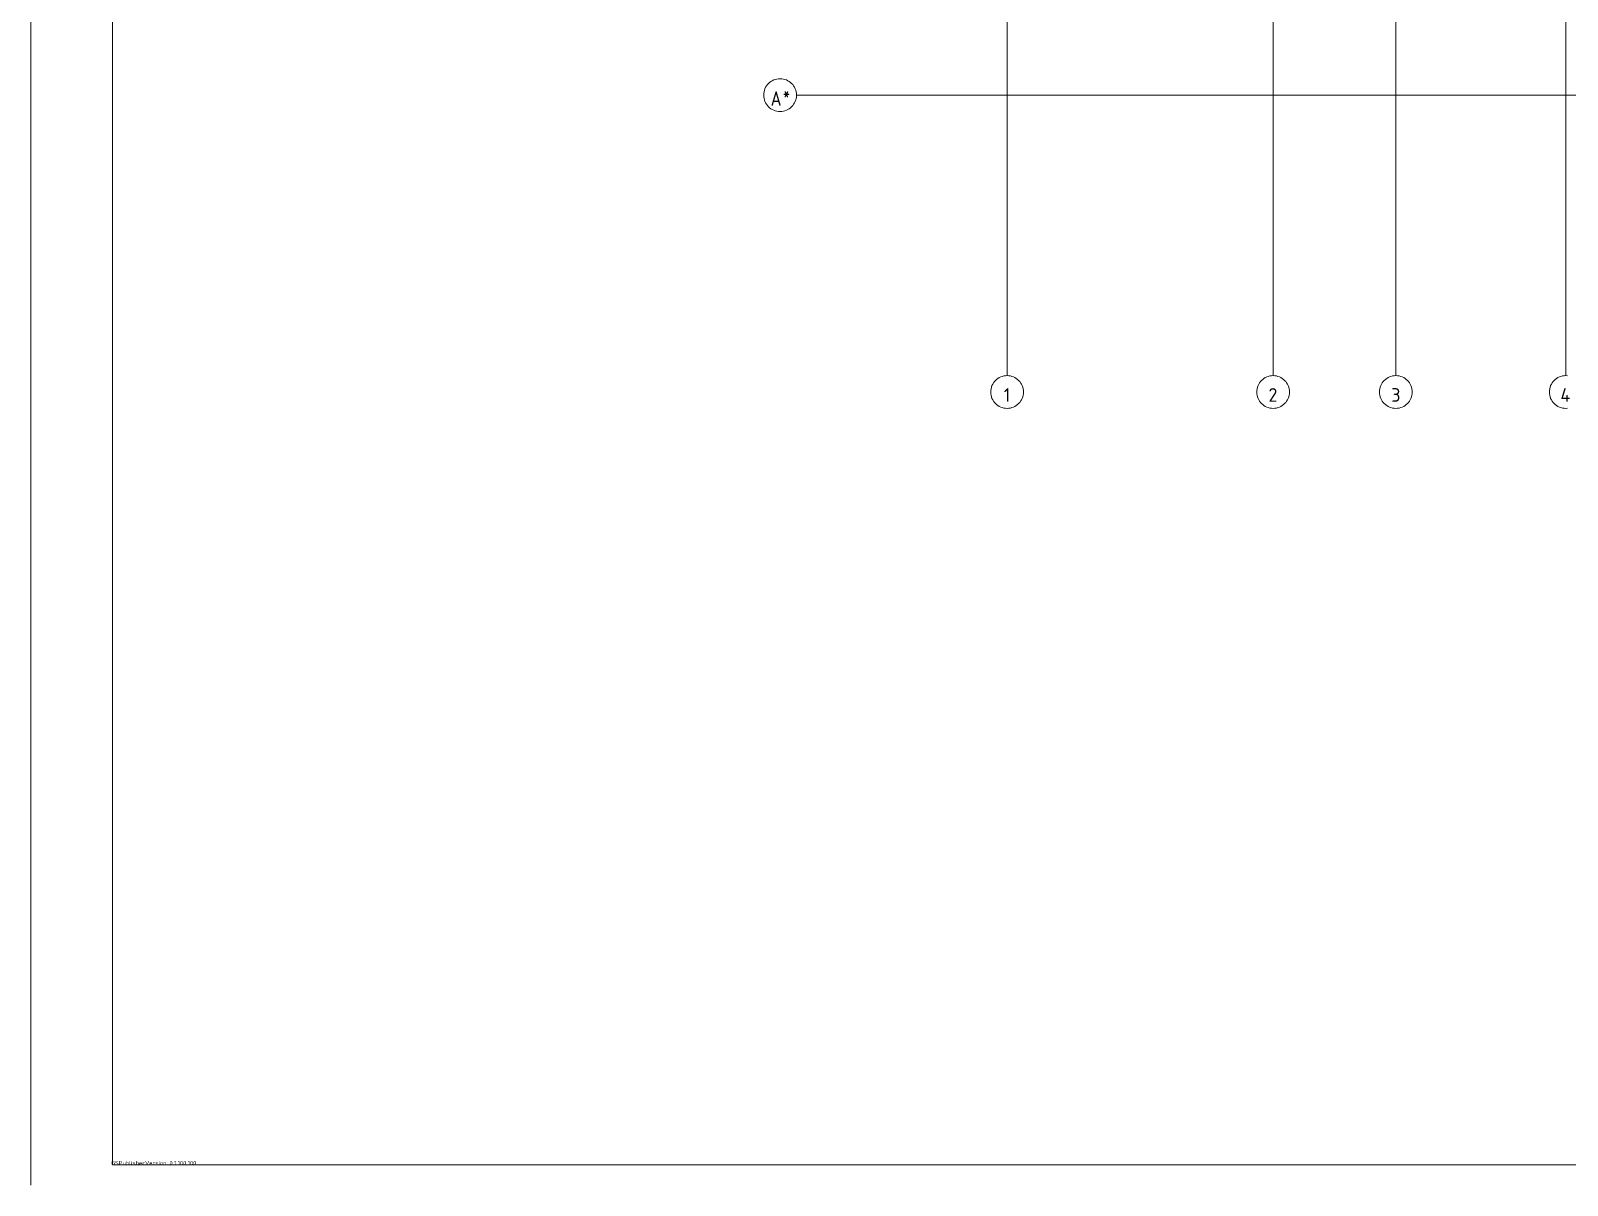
# Model space of a CAD drawing. Header units: millimetres. Extents: x -546 to 1681, y -650 to 1730.
# Drawn here: x 0.1 to 375.6, y 0 to 282.1 of the extents above; entities that cross this region are included whole.
import ezdxf

# ---------------------------------------------------------------- set-up
doc = ezdxf.new("R2010")
doc.units = ezdxf.units.MM

msp = doc.modelspace()

# ---------------------------------------------------------------- hatches: boundary and pattern name
h = msp.add_hatch(color=7)
h.paths.add_polyline_path([(182.24, 266.57), (181.78, 265.01), (182.7, 265.01)])
h.paths.add_polyline_path([(183.34, 263.95), (183.33, 263.87), (183.3, 263.82), (183.25, 263.78), (183.18, 263.77), (183.09, 263.8), (183.03, 263.89), (182.8, 264.65), (181.67, 264.65), (181.45, 263.89), (181.4, 263.8), (181.3, 263.77), (181.23, 263.78), (181.18, 263.82), (181.16, 263.87), (181.15, 263.95), (181.15, 264.01), (182.09, 267.16), (182.11, 267.23), (182.14, 267.27), (182.19, 267.3), (182.24, 267.31), (182.29, 267.3), (182.34, 267.27), (182.37, 267.23), (182.4, 267.17), (183.33, 264.01)])
h = msp.add_hatch(color=7)
h.dxf.hatch_style = 2
h.paths.add_polyline_path([(185.29, 266.41), (185, 266.41), (185.16, 266.05), (185.18, 265.96), (185.17, 265.89), (185.13, 265.84), (185.08, 265.8), (185.02, 265.79), (184.95, 265.81), (184.89, 265.89), (184.75, 266.2), (184.58, 265.89), (184.53, 265.83), (184.46, 265.81), (184.4, 265.83), (184.35, 265.86), (184.31, 265.92), (184.3, 265.99), (184.3, 266.04), (184.33, 266.09), (184.49, 266.41), (184.21, 266.41), (184.14, 266.42), (184.09, 266.45), (184.06, 266.5), (184.05, 266.58), (184.06, 266.66), (184.09, 266.71), (184.14, 266.75), (184.21, 266.76), (184.49, 266.76), (184.35, 267.05), (184.33, 267.14), (184.35, 267.21), (184.38, 267.27), (184.44, 267.31), (184.49, 267.32), (184.57, 267.3), (184.62, 267.22), (184.77, 266.91), (184.93, 267.2), (184.99, 267.27), (185.06, 267.29), (185.11, 267.28), (185.17, 267.24), (185.2, 267.18), (185.21, 267.11), (185.19, 267.01), (185.05, 266.76), (185.29, 266.76), (185.36, 266.75), (185.41, 266.71), (185.44, 266.66), (185.45, 266.58), (185.44, 266.5), (185.41, 266.45), (185.36, 266.42)])
h = msp.add_hatch(color=7)
h.dxf.hatch_style = 2
h.paths.add_polyline_path([(20.1, 155.05), (20.05, 155.03), (20.03, 154.98), (20.05, 154.94), (20.1, 154.92), (20.11, 154.92), (20.15, 154.94), (20.17, 154.98), (20.15, 155.03), (20.11, 155.05)])
h = msp.add_hatch(color=7)
h.dxf.hatch_style = 2
h.paths.add_polyline_path([(20.1, 145.01), (20.05, 144.99), (20.03, 144.95), (20.05, 144.9), (20.1, 144.88), (20.11, 144.88), (20.15, 144.9), (20.17, 144.95), (20.15, 144.99), (20.11, 145.01)])
h = msp.add_hatch(color=7)
h.dxf.hatch_style = 2
h.paths.add_polyline_path([(20.1, 130.03), (20.05, 130.01), (20.03, 129.96), (20.05, 129.92), (20.1, 129.9), (20.11, 129.9), (20.15, 129.92), (20.17, 129.96), (20.15, 130.01), (20.11, 130.03)])
h = msp.add_hatch(color=7)
h.dxf.hatch_style = 2
h.paths.add_polyline_path([(20.1, 110.04), (20.05, 110.03), (20.03, 109.98), (20.05, 109.93), (20.1, 109.91), (20.11, 109.91), (20.15, 109.93), (20.17, 109.98), (20.15, 110.03), (20.11, 110.04)])
h = msp.add_hatch(color=7)
h.dxf.hatch_style = 2
h.paths.add_polyline_path([(20.1, 90.02), (20.05, 90), (20.03, 89.96), (20.05, 89.91), (20.1, 89.89), (20.11, 89.89), (20.15, 89.91), (20.17, 89.96), (20.15, 90), (20.11, 90.02)])
h = msp.add_hatch(color=7)
h.dxf.hatch_style = 2
h.paths.add_polyline_path([(20.1, 90.02), (20.05, 90), (20.03, 89.96), (20.05, 89.91), (20.1, 89.89), (20.11, 89.89), (20.15, 89.91), (20.17, 89.96), (20.15, 90), (20.11, 90.02)])
h = msp.add_hatch(color=7)
h.dxf.hatch_style = 2
h.paths.add_polyline_path([(20.1, 65.04), (20.05, 65.03), (20.03, 64.98), (20.05, 64.93), (20.1, 64.91), (20.11, 64.91), (20.15, 64.93), (20.17, 64.98), (20.15, 65.03), (20.11, 65.04)])
h = msp.add_hatch(color=7)
h.dxf.hatch_style = 2
h.paths.add_polyline_path([(20.1, 30.03), (20.05, 30.02), (20.03, 29.97), (20.05, 29.92), (20.1, 29.9), (20.11, 29.9), (20.15, 29.92), (20.17, 29.97), (20.15, 30.02), (20.11, 30.03)])

# ---------------------------------------------------------------- linework, layer by layer
at = {"color": 7, "lineweight": 0}
for p, q in [((0.13, 840.99), (0.13, -0.01)), ((20.11, 588.94), (20.11, 4.99)), ((20.11, 4.99), (1184.11, 4.99))]:
    msp.add_line(p, q, dxfattribs=at)
for points in [[(20.11, 835.99), (20.11, 4.99)], [(238.67, 197.82), (238.67, 729.02)], [(303.67, 197.82), (303.67, 730.15)], [(333.67, 197.82), (333.67, 730.15)], [(375.17, 197.82), (375.17, 501.49)], [(183.21, 262.37), (182.8, 262.39), (182.4, 262.45), (182.02, 262.55), (181.65, 262.69), (181.3, 262.85), (180.97, 263.05), (180.67, 263.28), (180.38, 263.54), (180.12, 263.83), (179.89, 264.13), (179.69, 264.46), (179.53, 264.81), (179.39, 265.18), (179.29, 265.57), (179.23, 265.96), (179.21, 266.37), (179.23, 266.78), (179.29, 267.18), (179.39, 267.56), (179.53, 267.93), (179.69, 268.28), (179.89, 268.61), (180.12, 268.92), (180.38, 269.2), (180.67, 269.46), (180.97, 269.69), (181.3, 269.89), (181.65, 270.06), (182.02, 270.19), (182.4, 270.29), (182.8, 270.35), (183.21, 270.37)], [(183.21, 270.37), (183.62, 270.35), (184.02, 270.29), (184.4, 270.19), (184.77, 270.06), (185.12, 269.89), (185.45, 269.69), (185.76, 269.46), (186.04, 269.2), (186.3, 268.92), (186.53, 268.61), (186.73, 268.28), (186.9, 267.93), (187.03, 267.56), (187.13, 267.18), (187.19, 266.78), (187.21, 266.37), (187.19, 265.96), (187.13, 265.57), (187.03, 265.18), (186.9, 264.81), (186.73, 264.46), (186.53, 264.13), (186.3, 263.83), (186.04, 263.54), (185.76, 263.28), (185.45, 263.05), (185.12, 262.85), (184.77, 262.69), (184.4, 262.55), (184.02, 262.45), (183.62, 262.39), (183.21, 262.37)], [(238.67, 261.02), (238.67, 271.54)], [(187.21, 266.37), (641.5, 266.37)], [(232.05, 266.37), (245.56, 266.37)], [(234.67, 193.82), (234.69, 194.23), (234.75, 194.63), (234.85, 195.01), (234.99, 195.38), (235.16, 195.73), (235.36, 196.06), (235.59, 196.37), (235.84, 196.65), (236.13, 196.91), (236.44, 197.14), (236.77, 197.34), (237.12, 197.51), (237.48, 197.64), (237.87, 197.74), (238.26, 197.8), (238.67, 197.82), (239.08, 197.8), (239.48, 197.74), (239.86, 197.64), (240.23, 197.51), (240.58, 197.34), (240.91, 197.14), (241.22, 196.91), (241.5, 196.65), (241.76, 196.37), (241.99, 196.06), (242.19, 195.73), (242.36, 195.38), (242.49, 195.01), (242.59, 194.63), (242.65, 194.23), (242.67, 193.82)], [(299.67, 193.82), (299.69, 194.23), (299.75, 194.63), (299.85, 195.01), (299.99, 195.38), (300.16, 195.73), (300.36, 196.06), (300.59, 196.37), (300.84, 196.65), (301.13, 196.91), (301.44, 197.14), (301.77, 197.34), (302.12, 197.51), (302.48, 197.64), (302.87, 197.74), (303.26, 197.8), (303.67, 197.82), (304.08, 197.8), (304.48, 197.74), (304.86, 197.64), (305.23, 197.51), (305.58, 197.34), (305.91, 197.14), (306.22, 196.91), (306.5, 196.65), (306.76, 196.37), (306.99, 196.06), (307.19, 195.73), (307.36, 195.38), (307.49, 195.01), (307.59, 194.63), (307.65, 194.23), (307.67, 193.82)], [(329.67, 193.82), (329.69, 194.23), (329.75, 194.63), (329.85, 195.01), (329.99, 195.38), (330.16, 195.73), (330.36, 196.06), (330.59, 196.37), (330.84, 196.65), (331.13, 196.91), (331.44, 197.14), (331.77, 197.34), (332.12, 197.51), (332.48, 197.64), (332.87, 197.74), (333.26, 197.8), (333.67, 197.82), (334.08, 197.8), (334.48, 197.74), (334.86, 197.64), (335.23, 197.51), (335.58, 197.34), (335.91, 197.14), (336.22, 196.91), (336.5, 196.65), (336.76, 196.37), (336.99, 196.06), (337.19, 195.73), (337.36, 195.38), (337.49, 195.01), (337.59, 194.63), (337.65, 194.23), (337.67, 193.82)], [(371.17, 193.82), (371.19, 194.23), (371.25, 194.63), (371.35, 195.01), (371.49, 195.38), (371.66, 195.73), (371.86, 196.06), (372.09, 196.37), (372.34, 196.65), (372.63, 196.91), (372.94, 197.14), (373.27, 197.34), (373.62, 197.51), (373.98, 197.64), (374.37, 197.74), (374.76, 197.8), (375.17, 197.82), (375.58, 197.8)], [(242.67, 193.82), (242.65, 193.41), (242.59, 193.01), (242.49, 192.63), (242.36, 192.26), (242.19, 191.91), (241.99, 191.58), (241.76, 191.28), (241.5, 190.99), (241.22, 190.73), (240.91, 190.5), (240.58, 190.3), (240.23, 190.14), (239.86, 190), (239.48, 189.9), (239.08, 189.84), (238.67, 189.82), (238.26, 189.84), (237.87, 189.9), (237.48, 190), (237.12, 190.14), (236.77, 190.3), (236.44, 190.5), (236.13, 190.73), (235.84, 190.99), (235.59, 191.28), (235.36, 191.58), (235.16, 191.91), (234.99, 192.26), (234.85, 192.63), (234.75, 193.01), (234.69, 193.41), (234.67, 193.82)], [(307.67, 193.82), (307.65, 193.41), (307.59, 193.01), (307.49, 192.63), (307.36, 192.26), (307.19, 191.91), (306.99, 191.58), (306.76, 191.28), (306.5, 190.99), (306.22, 190.73), (305.91, 190.5), (305.58, 190.3), (305.23, 190.14), (304.86, 190), (304.48, 189.9), (304.08, 189.84), (303.67, 189.82), (303.26, 189.84), (302.87, 189.9), (302.48, 190), (302.12, 190.14), (301.77, 190.3), (301.44, 190.5), (301.13, 190.73), (300.84, 190.99), (300.59, 191.28), (300.36, 191.58), (300.16, 191.91), (299.99, 192.26), (299.85, 192.63), (299.75, 193.01), (299.69, 193.41), (299.67, 193.82)], [(337.67, 193.82), (337.65, 193.41), (337.59, 193.01), (337.49, 192.63), (337.36, 192.26), (337.19, 191.91), (336.99, 191.58), (336.76, 191.28), (336.5, 190.99), (336.22, 190.73), (335.91, 190.5), (335.58, 190.3), (335.23, 190.14), (334.86, 190), (334.48, 189.9), (334.08, 189.84), (333.67, 189.82), (333.26, 189.84), (332.87, 189.9), (332.48, 190), (332.12, 190.14), (331.77, 190.3), (331.44, 190.5), (331.13, 190.73), (330.84, 190.99), (330.59, 191.28), (330.36, 191.58), (330.16, 191.91), (329.99, 192.26), (329.85, 192.63), (329.75, 193.01), (329.69, 193.41), (329.67, 193.82)], [(375.58, 189.84), (375.17, 189.82), (374.76, 189.84), (374.37, 189.9), (373.98, 190), (373.62, 190.14), (373.27, 190.3), (372.94, 190.5), (372.63, 190.73), (372.34, 190.99), (372.09, 191.28), (371.86, 191.58), (371.66, 191.91), (371.49, 192.26), (371.35, 192.63), (371.25, 193.01), (371.19, 193.41), (371.17, 193.82)], [(20.11, 4.99), (1184.11, 4.99)]]:
    msp.add_lwpolyline(points, dxfattribs=at)
at = {"color": 253, "lineweight": 0, "true_color": 0x999999}
msp.add_lwpolyline([(303.67, 291.6), (303.67, 276.38)], dxfattribs=at)

# ---------------------------------------------------------------- texts
at = {"color": 7, "char_height": 3.3389, "attachment_point": 1}
for s, insert in [('{\\fGOSTCommon|b0|i0|c0;1}', (237.87, 194.77)), ('{\\fGOSTCommon|b0|i0|c0;2}', (302.55, 194.77)), ('{\\fGOSTCommon|b0|i0|c0;3}', (332.55, 194.77)), ('{\\fGOSTCommon|b0|i0|c0;4}', (373.9, 194.77))]:
    msp.add_mtext(s, dxfattribs=dict(at, insert=insert))
at = {"color": 7, "true_color": 0xffffff, "insert": (19.76, 5.93), "char_height": 1.013, "attachment_point": 1}
msp.add_mtext('{\\fGOSTCommon|b0|i0|c0;GSPublisherVersion 0.1.100.100}', dxfattribs=at)

doc.saveas('drawing.dxf')
